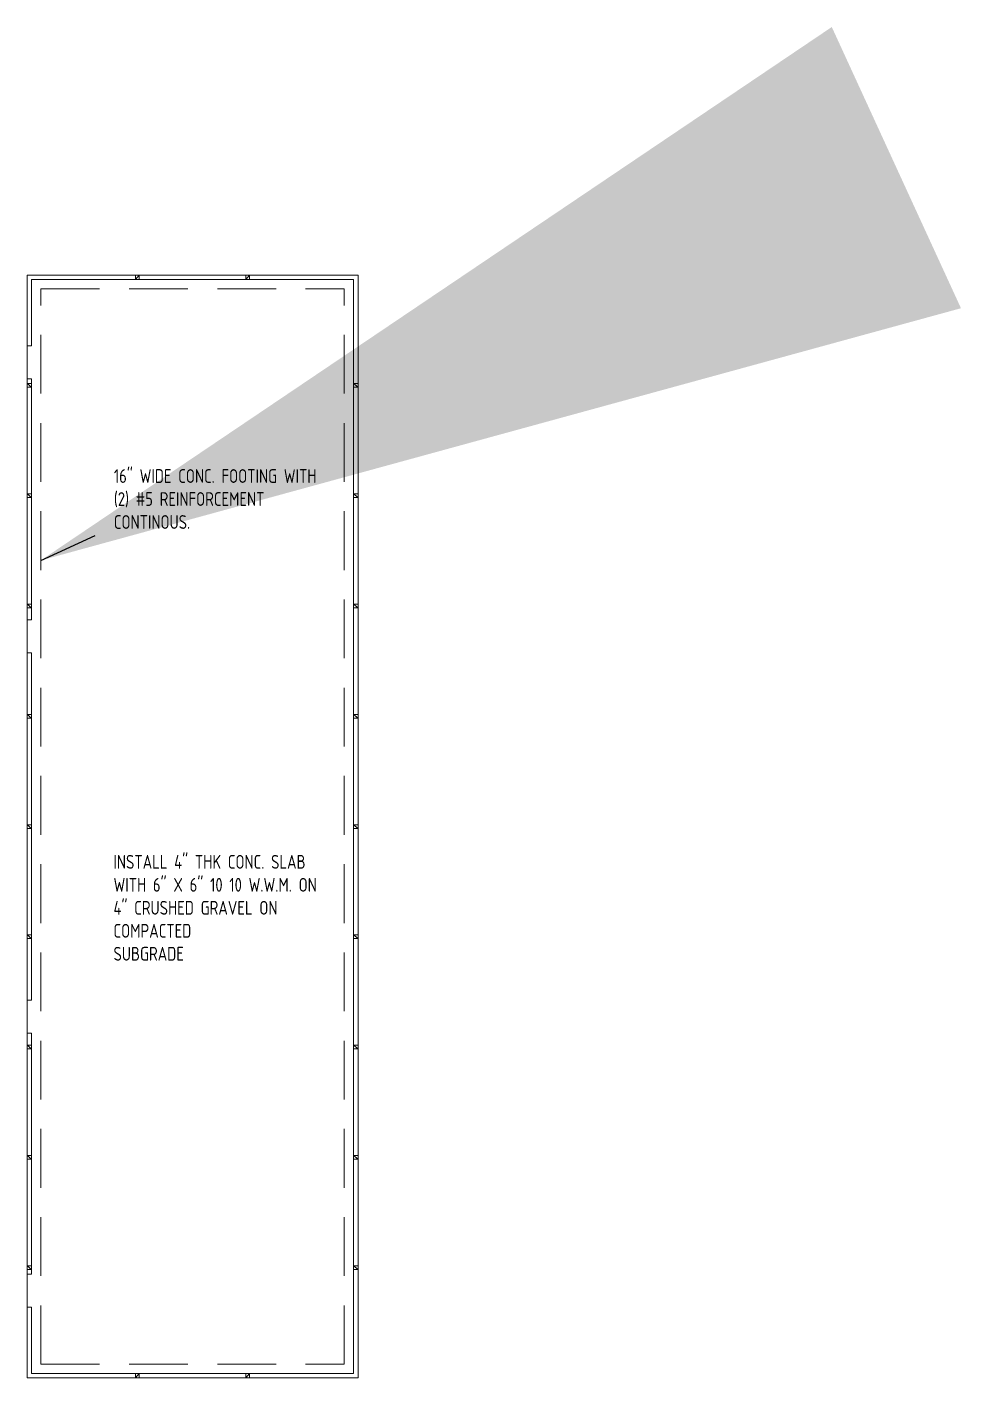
# Model space of a CAD drawing. Header units: feet. Extents: x -21894 to -15366, y -14204 to -9109.
# Drawn here: x -21251.87 to -21236, y -11071.32 to -11048.36 of the extents above; entities that cross this region are included whole.
import ezdxf

# ---------------------------------------------------------------- set-up
doc = ezdxf.new("R2010")
doc.units = ezdxf.units.FT
doc.header["$MEASUREMENT"] = 0
doc.linetypes.add('CENTERX2', pattern=[4, 2.5, -0.5, 0.5, -0.5])
doc.linetypes.add('DASHEDX2', pattern=[1.5, 1, -0.5])
for name, color, linetype, lineweight in [('anno', 7, 'Continuous', 9), ('anno2', 6, 'CENTERX2', 5), ('dim', 3, 'Continuous', 5), ('pipe', 4, 'Continuous', 5), ('wall', 7, 'Continuous', 9)]:
    doc.layers.add(name, color=color, linetype=linetype, lineweight=lineweight)
doc.styles.add('ARCH', font='archstyl.shx', dxfattribs={"width": 0.9})
doc.styles.get("Standard").update_dxf_attribs({"font": 'Roboto_Regular.ttf'})
doc.dimstyles.get("Standard").update_dxf_attribs({"dimtxt": 0.18, "dimasz": 0.18, "dimexe": 0.18, "dimexo": 0.0625, "dimgap": 0.09, "dimtad": 0, "dimtih": 1, "dimtoh": 1, "dimdec": 4, "dimzin": 0, "dimdsep": 46, "dimtxsty": 'Standard', "dimcen": 0.09, "dimadec": 0, "dimazin": 0, "dimtfac": 1, "dimtdec": 4, "dimtofl": 0, "dimtmove": 0, "dimatfit": 3, "dimfxl": 1, "dimtolj": 1, "dimtzin": 0, "dimarcsym": 0})

# ---------------------------------------------------------------- blocks, each defined once
blk = doc.blocks.new('*U10')
at = {"layer": 'dim', "color": 6}
for p, q in [((-0.031, -0.039), (-0.031, 0.039)), ((0.031, -0.039), (0.031, 0.039))]:
    blk.add_line(p, q, dxfattribs=at)
at = {"layer": 'dim'}
blk.add_line((0.031, 0.039), (-0.031, -0.039), dxfattribs=at)
blk = doc.blocks.new('*U11')
at = {"layer": 'dim', "color": 0, "linetype": 'ByBlock', "lineweight": -2, "transparency": 16777216}
for p in [(0, 0), (1.875, 0), (0, -18.671875), (1.875, -18.671875)]:
    blk.add_blockref('*U10', p, dxfattribs=at)
blk = doc.blocks.new('*U12')
at = {"layer": 'dim', "color": 6}
for p, q in [((0.039, 0.031), (-0.039, 0.031)), ((0.039, -0.031), (-0.039, -0.031))]:
    blk.add_line(p, q, dxfattribs=at)
at = {"layer": 'dim'}
blk.add_line((-0.039, 0.031), (0.039, -0.031), dxfattribs=at)
blk = doc.blocks.new('*U13')
at = {"layer": 'dim', "color": 0, "linetype": 'ByBlock', "lineweight": -2, "transparency": 16777216}
for p in [(0, 0), (5.546875, 0), (0, -1.875), (5.546875, -1.875), (0, -3.75), (5.546875, -3.75), (0, -5.625), (5.546875, -5.625), (0, -7.5), (5.546875, -7.5), (0, -9.375), (5.546875, -9.375), (0, -11.25), (5.546875, -11.25), (0, -13.125), (5.546875, -13.125), (0, -15), (5.546875, -15)]:
    blk.add_blockref('*U12', p, dxfattribs=at)

msp = doc.modelspace()

# ---------------------------------------------------------------- linework, layer by layer
at = {"layer": 'dim'}
for p, q in [((-21251.87023, -11054.33798), (-21251.87023, -11053.77548)), ((-21251.87023, -11058.99423), (-21251.87023, -11058.43173)), ((-21251.87023, -11065.46298), (-21251.87023, -11064.90048)), ((-21251.87023, -11070.11923), (-21251.87023, -11069.55673))]:
    msp.add_line(p, q, dxfattribs=at)
at = {"layer": 'pipe', "color": 1, "linetype": 'DASHEDX2'}
for p, q in [((-21251.63585, -11071.08798), (-21251.63585, -11052.80673)), ((-21251.63585, -11052.80673), (-21246.4796, -11052.80673)), ((-21246.4796, -11071.08798), (-21246.4796, -11052.80673)), ((-21251.63585, -11071.08798), (-21246.4796, -11071.08798))]:
    msp.add_line(p, q, dxfattribs=at)
at = {"layer": 'wall'}
for p, q in [((-21251.87023, -11052.57235), (-21246.24523, -11052.57235)), ((-21251.87023, -11053.77548), (-21251.87023, -11052.57235)), ((-21246.24523, -11071.32235), (-21246.24523, -11052.57235)), ((-21251.7921, -11053.77548), (-21251.7921, -11052.65048)), ((-21251.7921, -11052.65048), (-21246.32335, -11052.65048)), ((-21246.32335, -11071.24423), (-21246.32335, -11052.65048)), ((-21251.87023, -11053.77548), (-21251.7921, -11053.77548)), ((-21251.87023, -11054.33798), (-21251.7921, -11054.33798)), ((-21251.87023, -11058.43173), (-21251.87023, -11054.33798)), ((-21251.7921, -11058.43173), (-21251.7921, -11054.33798)), ((-21251.87023, -11058.43173), (-21251.7921, -11058.43173)), ((-21251.87023, -11058.99423), (-21251.7921, -11058.99423)), ((-21251.87023, -11064.90048), (-21251.87023, -11058.99423)), ((-21251.7921, -11064.90048), (-21251.7921, -11058.99423)), ((-21251.87023, -11064.90048), (-21251.7921, -11064.90048)), ((-21251.87023, -11065.46298), (-21251.7921, -11065.46298)), ((-21251.87023, -11069.55673), (-21251.87023, -11065.46298)), ((-21251.7921, -11069.55673), (-21251.7921, -11065.46298)), ((-21251.87023, -11069.55673), (-21251.7921, -11069.55673)), ((-21251.87023, -11070.11923), (-21251.7921, -11070.11923)), ((-21251.87023, -11071.32235), (-21251.87023, -11070.11923)), ((-21251.7921, -11071.24423), (-21251.7921, -11070.11923)), ((-21251.87023, -11071.32235), (-21246.24523, -11071.32235)), ((-21251.7921, -11071.24423), (-21246.32335, -11071.24423))]:
    msp.add_line(p, q, dxfattribs=at)

# ---------------------------------------------------------------- block references
at = {"layer": 'dim'}
for name, p in [('*U11', (-21249.99523, -11052.61141)), ('*U13', (-21251.83117, -11054.44735))]:
    msp.add_blockref(name, p, dxfattribs=at)

# ---------------------------------------------------------------- texts
at = {"layer": 'anno2', "linetype": 'Continuous', "char_height": 0.234375, "width": 3.45, "attachment_point": 1, "style": 'ARCH'}
for s, insert in [('16" WIDE CONC. FOOTING WITH (2) #5 REINFORCEMENT CONTINOUS. ', (-21250.39419, -11055.87171)), ('INSTALL 4" THK CONC. SLAB WITH 6" X 6" 10 10 W.W.M. ON 4" CRUSHED GRAVEL ON COMPACTED\\PSUBGRADE', (-21250.40063, -11062.43053))]:
    msp.add_mtext(s, dxfattribs=dict(at, insert=insert))

# ---------------------------------------------------------------- leaders
at = {"layer": 'anno', "color": 5, "linetype": 'Continuous'}
msp.add_leader([(-21251.63585, -11057.42313), (-21250.71027, -11056.99807)], dimstyle='Standard', override={"dimtxt": 8, "dimasz": 16, "dimexe": 8, "dimexo": 8, "dimgap": 0.0625, "dimtih": 0, "dimtoh": 0, "dimzin": 3, "dimcen": 0.0625, "dimclrd": 5, "dimclre": 5, "dimclrt": 4, "dimaunit": 1, "dimtzin": 3}, dxfattribs=at)

doc.saveas('drawing.dxf')
